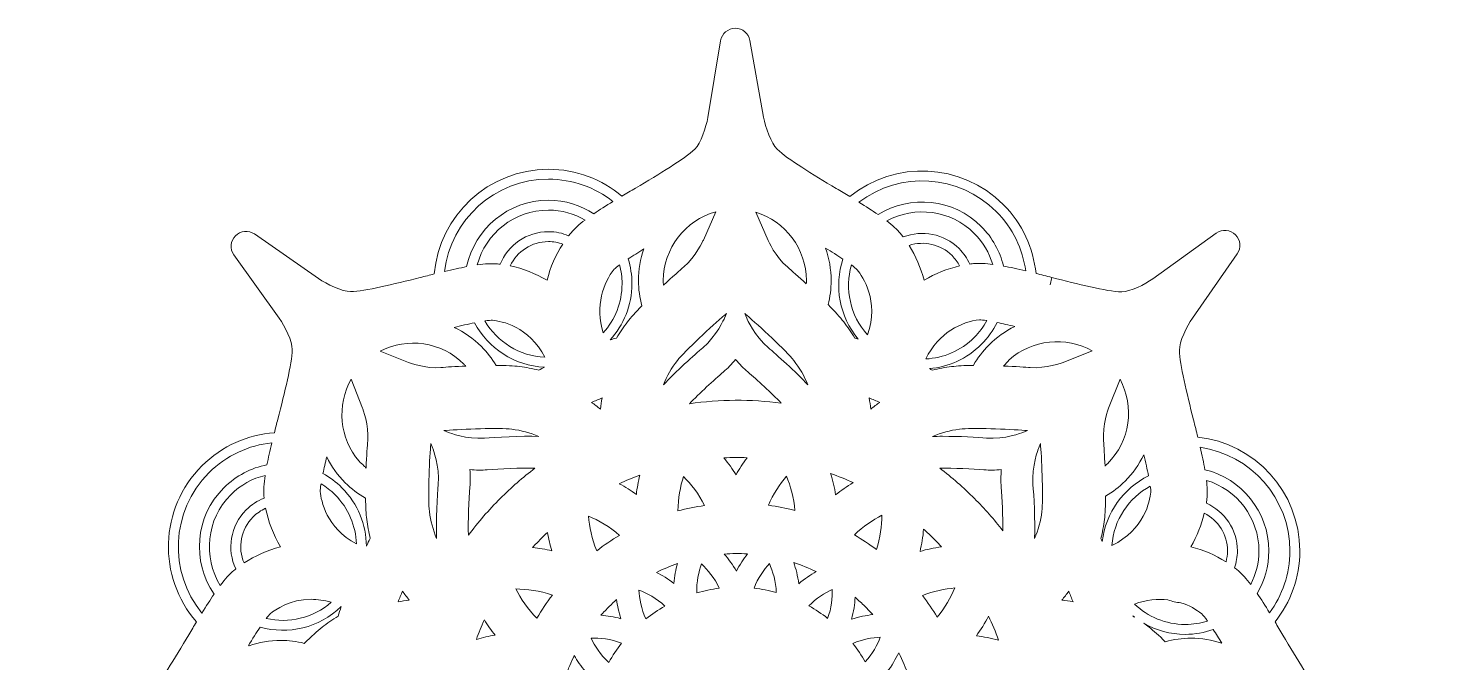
# Model space of a CAD drawing. Header units: millimetres. Extents: x -417 to 661, y -646 to -7.
# Drawn here: x -381.1 to -81, y -460.3 to -325.6 of the extents above; entities that cross this region are included whole.
import ezdxf

# ---------------------------------------------------------------- set-up
doc = ezdxf.new("R2010")
doc.units = ezdxf.units.MM
doc.header["$MEASUREMENT"] = 0
doc.layers.add('Layer 6', color=7, linetype='Continuous')

msp = doc.modelspace()

# ---------------------------------------------------------------- linework, layer by layer
at = {"layer": 'Layer 6', "lineweight": 0}
for points, knots in [([(-83.63, -472.52), (-83.63, -472.52), (-99.93, -469.81), (-99.93, -469.81), (-101.92, -469.47), (-105.43, -468.29), (-106.61, -467.05), (-108.77, -464.76), (-111.87, -459.52), (-114.88, -454.44), (-115.46, -453.47), (-116.01, -452.53), (-116.56, -451.62), (-113.27, -447.48), (-111.3, -442.25), (-111.3, -436.56), (-111.3, -424.05), (-120.79, -413.73), (-132.95, -412.4), (-133.24, -411.23), (-133.54, -410.01), (-133.86, -408.73), (-135.29, -403.03), (-136.77, -397.12), (-136.85, -393.97), (-136.89, -392.2), (-135.27, -388.86), (-134.08, -387.14), (-134.08, -387.14), (-124.59, -373.5), (-124.59, -373.5), (-123.71, -372.24), (-123.87, -370.54), (-124.97, -369.46), (-126.06, -368.38), (-127.76, -368.24), (-129.02, -369.14), (-129.02, -369.14), (-142.5, -378.82), (-142.5, -378.82), (-144.11, -379.96), (-147.36, -381.59), (-149.09, -381.59), (-149.11, -381.59), (-149.13, -381.59), (-149.15, -381.59), (-152.35, -381.48), (-158.49, -379.92), (-163.91, -378.53), (-163.91, -378.53), (-164.3, -380.06), (-164.3, -380.06), (-164.3, -380.06), (-163.94, -378.52), (-163.94, -378.52), (-165.1, -378.23), (-166.21, -377.94), (-167.28, -377.68), (-167.84, -372.33), (-170.16, -367.13), (-174.25, -363.04), (-183.13, -354.15), (-197.24, -353.6), (-206.78, -361.37), (-207.71, -360.8), (-208.67, -360.23), (-209.67, -359.62), (-214.71, -356.6), (-219.92, -353.48), (-222.2, -351.31), (-223.49, -350.08), (-224.7, -346.58), (-225.08, -344.52), (-225.08, -344.52), (-227.99, -328.23), (-227.99, -328.23), (-228.26, -326.73), (-229.57, -325.64), (-231.12, -325.64), (-232.65, -325.65), (-233.95, -326.75), (-234.2, -328.27), (-234.2, -328.27), (-236.91, -344.58), (-236.91, -344.58), (-237.25, -346.57), (-238.43, -350.09), (-239.67, -351.26), (-241.96, -353.43), (-247.2, -356.53), (-252.26, -359.54), (-253.26, -360.13), (-254.22, -360.69), (-255.14, -361.25), (-259.37, -357.7), (-264.81, -355.56), (-270.75, -355.56), (-283.45, -355.56), (-293.9, -365.35), (-294.96, -377.78), (-295.93, -378.02), (-296.93, -378.27), (-297.96, -378.53), (-303.67, -379.96), (-309.57, -381.44), (-312.71, -381.52), (-314.51, -381.54), (-317.83, -379.93), (-319.54, -378.75), (-319.54, -378.75), (-333.12, -369.3), (-333.12, -369.3), (-334.39, -368.42), (-336.09, -368.57), (-337.17, -369.67), (-338.25, -370.76), (-338.38, -372.46), (-337.49, -373.72), (-337.49, -373.72), (-327.87, -387.17), (-327.87, -387.17), (-326.71, -388.81), (-325.05, -392.13), (-325.1, -393.84), (-325.19, -396.99), (-326.7, -402.88), (-328.16, -408.59), (-328.41, -409.58), (-328.66, -410.54), (-328.89, -411.47), (-334.5, -411.89), (-339.99, -414.23), (-344.27, -418.5), (-353.34, -427.58), (-353.72, -442.1), (-345.42, -451.64), (-345.95, -452.51), (-346.49, -453.42), (-347.05, -454.36), (-350.08, -459.41), (-353.2, -464.62), (-355.37, -466.9), (-356.6, -468.19), (-360.1, -469.4), (-362.15, -469.78), (-362.15, -469.78), (-378.51, -472.71), (-378.51, -472.71), (-380.02, -472.98), (-381.11, -474.3), (-381.1, -475.83), (-381.09, -477.37), (-379.98, -478.67), (-378.46, -478.92), (-378.46, -478.92), (-362.08, -481.62), (-362.08, -481.62), (-360.11, -481.95), (-356.6, -483.12), (-355.42, -484.38), (-353.26, -486.67), (-350.15, -491.91), (-347.14, -496.98), (-346.7, -497.73), (-346.27, -498.45), (-345.85, -499.16), (-349.52, -503.42), (-351.75, -508.95), (-351.75, -515), (-351.75, -527.87), (-341.69, -538.43), (-329.02, -539.25), (-328.75, -540.36), (-328.46, -541.5), (-328.16, -542.69), (-326.73, -548.4), (-325.26, -554.3), (-325.18, -557.45), (-325.14, -559.23), (-326.76, -562.57), (-327.94, -564.28), (-327.94, -564.28), (-337.43, -577.92), (-337.43, -577.92), (-338.31, -579.19), (-338.16, -580.89), (-337.06, -581.97), (-335.96, -583.05), (-334.26, -583.18), (-333.01, -582.28), (-333.01, -582.28), (-319.52, -572.6), (-319.52, -572.6), (-317.65, -571.27), (-314.61, -569.84), (-312.95, -569.84), (-312.95, -569.84), (-312.86, -569.84), (-312.86, -569.84), (-309.69, -569.94), (-303.54, -571.51), (-298.1, -572.9), (-297.32, -573.1), (-296.56, -573.29), (-295.81, -573.48), (-295.33, -578.97), (-292.99, -584.33), (-288.8, -588.52), (-279.75, -597.57), (-265.3, -597.97), (-255.76, -589.75), (-254.68, -590.41), (-253.54, -591.09), (-252.36, -591.79), (-247.32, -594.82), (-242.1, -597.95), (-239.82, -600.12), (-238.53, -601.35), (-237.32, -604.85), (-236.95, -606.9), (-236.95, -606.9), (-234.03, -623.19), (-234.03, -623.19), (-233.76, -624.7), (-232.46, -625.79), (-230.91, -625.79), (-229.37, -625.78), (-228.07, -624.67), (-227.82, -623.15), (-227.82, -623.15), (-225.11, -606.84), (-225.11, -606.84), (-224.78, -604.86), (-223.6, -601.33), (-222.35, -600.16), (-220.06, -598), (-214.83, -594.89), (-209.76, -591.89), (-209.01, -591.44), (-208.28, -591.01), (-207.57, -590.59), (-203.39, -593.97), (-198.08, -596), (-192.3, -596), (-179.64, -596), (-169.22, -586.27), (-168.1, -573.9), (-166.82, -573.58), (-165.47, -573.25), (-164.07, -572.9), (-158.36, -571.47), (-152.46, -569.99), (-149.31, -569.91), (-149.29, -569.91), (-149.27, -569.91), (-149.24, -569.91), (-147.45, -569.91), (-144.18, -571.5), (-142.48, -572.67), (-142.48, -572.67), (-128.9, -582.13), (-128.9, -582.13), (-127.64, -583.01), (-125.94, -582.85), (-124.86, -581.76), (-123.78, -580.66), (-123.64, -578.96), (-124.54, -577.71), (-124.54, -577.71), (-134.16, -564.26), (-134.16, -564.26), (-135.32, -562.62), (-136.97, -559.3), (-136.92, -557.59), (-136.83, -554.44), (-135.32, -548.53), (-133.86, -542.83), (-133.62, -541.85), (-133.38, -540.91), (-133.14, -539.99), (-127.89, -539.38), (-122.8, -537.08), (-118.78, -533.05), (-109.91, -524.18), (-109.34, -510.1), (-117.08, -500.57), (-116.41, -499.46), (-115.71, -498.29), (-114.98, -497.07), (-111.95, -492.02), (-108.82, -486.8), (-106.65, -484.52), (-105.42, -483.23), (-101.92, -482.02), (-99.87, -481.64), (-99.87, -481.64), (-83.59, -478.73), (-83.59, -478.73), (-82.07, -478.46), (-80.98, -477.14), (-80.99, -475.6), (-81, -474.07), (-82.11, -472.77), (-83.63, -472.52)], [0, 0, 0, 0, 1, 1, 1, 2, 2, 2, 3, 3, 3, 4, 4, 4, 5, 5, 5, 6, 6, 6, 7, 7, 7, 8, 8, 8, 9, 9, 9, 10, 10, 10, 11, 11, 11, 12, 12, 12, 13, 13, 13, 14, 14, 14, 15, 15, 15, 16, 16, 16, 17, 17, 17, 18, 18, 18, 19, 19, 19, 20, 20, 20, 21, 21, 21, 22, 22, 22, 23, 23, 23, 24, 24, 24, 25, 25, 25, 26, 26, 26, 27, 27, 27, 28, 28, 28, 29, 29, 29, 30, 30, 30, 31, 31, 31, 32, 32, 32, 33, 33, 33, 34, 34, 34, 35, 35, 35, 36, 36, 36, 37, 37, 37, 38, 38, 38, 39, 39, 39, 40, 40, 40, 41, 41, 41, 42, 42, 42, 43, 43, 43, 44, 44, 44, 45, 45, 45, 46, 46, 46, 47, 47, 47, 48, 48, 48, 49, 49, 49, 50, 50, 50, 51, 51, 51, 52, 52, 52, 53, 53, 53, 54, 54, 54, 55, 55, 55, 56, 56, 56, 57, 57, 57, 58, 58, 58, 59, 59, 59, 60, 60, 60, 61, 61, 61, 62, 62, 62, 63, 63, 63, 64, 64, 64, 65, 65, 65, 66, 66, 66, 67, 67, 67, 68, 68, 68, 69, 69, 69, 70, 70, 70, 71, 71, 71, 72, 72, 72, 73, 73, 73, 74, 74, 74, 75, 75, 75, 76, 76, 76, 77, 77, 77, 78, 78, 78, 79, 79, 79, 80, 80, 80, 81, 81, 81, 82, 82, 82, 83, 83, 83, 84, 84, 84, 85, 85, 85, 86, 86, 86, 87, 87, 87, 88, 88, 88, 89, 89, 89, 90, 90, 90, 91, 91, 91, 92, 92, 92, 93, 93, 93, 94, 94, 94, 95, 95, 95, 96, 96, 96, 97, 97, 97, 98, 98, 98, 99, 99, 99, 100, 100, 100, 101, 101, 101, 101]), ([(-175.73, -364.52), (-172.19, -368.07), (-170.1, -372.52), (-169.46, -377.14), (-171.16, -376.73), (-172.75, -376.37), (-174.2, -376.1), (-174.93, -373.02), (-176.5, -370.09), (-178.9, -367.69), (-184.83, -361.76), (-193.96, -360.92), (-200.79, -365.17), (-202.01, -364.33), (-203.37, -363.46), (-204.86, -362.54), (-196.16, -355.93), (-183.67, -356.59), (-175.73, -364.52)], [0, 0, 0, 0, 1, 1, 1, 2, 2, 2, 3, 3, 3, 4, 4, 4, 5, 5, 5, 6, 6, 6, 6]), ([(-270.75, -357.66), (-265.58, -357.66), (-260.83, -359.44), (-257.05, -362.4), (-258.53, -363.31), (-259.89, -364.17), (-261.11, -365), (-263.88, -363.19), (-267.19, -362.14), (-270.75, -362.14), (-279.28, -362.14), (-286.42, -368.19), (-288.1, -376.23), (-289.54, -376.51), (-291.11, -376.85), (-292.79, -377.25), (-291.5, -366.24), (-282.11, -357.66), (-270.75, -357.66)], [0, 0, 0, 0, 1, 1, 1, 2, 2, 2, 3, 3, 3, 4, 4, 4, 5, 5, 5, 6, 6, 6, 6]), ([(-265.95, -369.05), (-266.12, -369.25), (-266.28, -369.47), (-266.45, -369.68), (-267.77, -369.12), (-269.22, -368.81), (-270.75, -368.81), (-275.38, -368.81), (-279.35, -371.67), (-280.99, -375.72), (-281.18, -375.7), (-281.36, -375.67), (-281.54, -375.65), (-282.75, -375.54), (-284.2, -375.63), (-285.85, -375.86), (-284.08, -369.18), (-277.98, -364.24), (-270.75, -364.24), (-267.91, -364.24), (-265.25, -365), (-262.96, -366.33), (-264.2, -367.26), (-265.21, -368.17), (-265.95, -369.05)], [0, 0, 0, 0, 1, 1, 1, 2, 2, 2, 3, 3, 3, 4, 4, 4, 5, 5, 5, 6, 6, 6, 7, 7, 7, 8, 8, 8, 8]), ([(-235.25, -364.57), (-235.25, -364.57), (-237.87, -370.61), (-237.87, -370.61), (-237.89, -370.65), (-239.52, -374.2), (-242.01, -376.3), (-242.76, -376.93), (-244.4, -378.37), (-246.34, -380.16), (-246.36, -379.84), (-246.37, -379.52), (-246.37, -379.19), (-246.37, -372.33), (-241.67, -366.37), (-235.25, -364.57)], [0, 0, 0, 0, 1, 1, 1, 2, 2, 2, 3, 3, 3, 4, 4, 4, 5, 5, 5, 5]), ([(-216.01, -379.19), (-216.01, -379.42), (-216.02, -379.64), (-216.03, -379.86), (-217.64, -378.38), (-219.12, -377.08), (-220.04, -376.3), (-222.52, -374.21), (-224.15, -370.68), (-224.15, -370.67), (-224.15, -370.67), (-226.75, -364.67), (-226.75, -364.67), (-220.47, -366.58), (-216.01, -372.4), (-216.01, -379.19)], [0, 0, 0, 0, 1, 1, 1, 2, 2, 2, 3, 3, 3, 4, 4, 4, 5, 5, 5, 5]), ([(-180.32, -375.57), (-180.66, -375.6), (-181.01, -375.64), (-181.35, -375.69), (-181.89, -374.5), (-182.64, -373.38), (-183.62, -372.4), (-186.81, -369.21), (-191.49, -368.39), (-195.45, -369.93), (-195.64, -369.69), (-195.82, -369.45), (-196.01, -369.22), (-196.74, -368.34), (-197.73, -367.45), (-198.94, -366.52), (-193, -363.28), (-185.4, -364.16), (-180.39, -369.17), (-178.49, -371.07), (-177.19, -373.33), (-176.47, -375.74), (-177.93, -375.55), (-179.22, -375.48), (-180.32, -375.57)], [0, 0, 0, 0, 1, 1, 1, 2, 2, 2, 3, 3, 3, 4, 4, 4, 5, 5, 5, 6, 6, 6, 7, 7, 7, 8, 8, 8, 8]), ([(-278.85, -376.06), (-277.42, -373.02), (-274.33, -370.91), (-270.75, -370.91), (-269.68, -370.91), (-268.65, -371.1), (-267.7, -371.44), (-269.18, -373.74), (-270.32, -376.35), (-271.04, -379.11), (-273.5, -377.67), (-276.17, -376.63), (-278.85, -376.06)], [0, 0, 0, 0, 1, 1, 1, 2, 2, 2, 3, 3, 3, 4, 4, 4, 4]), ([(-191.03, -379.09), (-191.72, -376.45), (-192.81, -373.94), (-194.21, -371.72), (-191.11, -370.71), (-187.56, -371.43), (-185.1, -373.89), (-184.44, -374.55), (-183.91, -375.29), (-183.5, -376.08), (-186.09, -376.67), (-188.65, -377.69), (-191.03, -379.09)], [0, 0, 0, 0, 1, 1, 1, 2, 2, 2, 3, 3, 3, 4, 4, 4, 4]), ([(-250.49, -372.48), (-251.24, -374.62), (-251.63, -376.88), (-251.63, -379.19), (-251.63, -381.01), (-251.38, -382.81), (-250.91, -384.56), (-252.23, -385.91), (-253.26, -387.05), (-253.96, -387.95), (-254.8, -389.03), (-255.59, -390.18), (-256.31, -391.38), (-256.76, -391.51), (-257.21, -391.66), (-257.66, -391.8), (-254.78, -388.65), (-253.02, -384.46), (-253.02, -379.86), (-253.02, -378.02), (-253.3, -376.25), (-253.83, -374.58), (-252.82, -373.92), (-251.67, -373.19), (-250.49, -372.48)], [0, 0, 0, 0, 1, 1, 1, 2, 2, 2, 3, 3, 3, 4, 4, 4, 5, 5, 5, 6, 6, 6, 7, 7, 7, 8, 8, 8, 8]), ([(-208.25, -374.63), (-210.13, -380.33), (-209.05, -386.8), (-205.01, -391.61), (-205.25, -391.54), (-205.49, -391.46), (-205.74, -391.39), (-206.46, -390.19), (-207.25, -389.04), (-208.09, -387.95), (-208.84, -386.99), (-209.96, -385.76), (-211.41, -384.29), (-210.98, -382.63), (-210.76, -380.92), (-210.76, -379.19), (-210.76, -376.8), (-211.17, -374.47), (-211.96, -372.28), (-210.67, -373.07), (-209.37, -373.89), (-208.25, -374.63)], [0, 0, 0, 0, 1, 1, 1, 2, 2, 2, 3, 3, 3, 4, 4, 4, 5, 5, 5, 6, 6, 6, 7, 7, 7, 7]), ([(-255.65, -375.83), (-255.31, -377.12), (-255.12, -378.47), (-255.12, -379.86), (-255.12, -383.86), (-256.63, -387.51), (-259.11, -390.27), (-260.87, -384.57), (-259.11, -379.58), (-256.76, -376.78), (-256.56, -376.55), (-256.17, -376.22), (-255.65, -375.83)], [0, 0, 0, 0, 1, 1, 1, 2, 2, 2, 3, 3, 3, 4, 4, 4, 4]), ([(-206.44, -375.88), (-205.87, -376.3), (-205.45, -376.65), (-205.24, -376.91), (-204, -378.39), (-200.53, -383.43), (-203.04, -390.69), (-206.76, -386.57), (-207.89, -380.93), (-206.44, -375.88)], [0, 0, 0, 0, 1, 1, 1, 2, 2, 2, 3, 3, 3, 3]), ([(-233.38, -386.54), (-233.24, -386.42), (-233.1, -386.31), (-232.96, -386.19), (-232.96, -386.19), (-233.4, -387.18), (-233.4, -387.18), (-233.41, -387.22), (-235.11, -391.02), (-237.97, -393.43), (-239.65, -394.84), (-243.83, -398.61), (-246.35, -401.33), (-245.6, -399.47), (-244.61, -397.75), (-243.39, -396.17), (-241.8, -394.13), (-235.94, -388.7), (-233.38, -386.54)], [0, 0, 0, 0, 1, 1, 1, 2, 2, 2, 3, 3, 3, 4, 4, 4, 5, 5, 5, 6, 6, 6, 6]), ([(-228.67, -386.54), (-226.11, -388.7), (-220.25, -394.13), (-218.66, -396.17), (-217.44, -397.75), (-216.45, -399.47), (-215.7, -401.33), (-218.22, -398.62), (-222.4, -394.84), (-224.08, -393.43), (-226.95, -391.01), (-228.64, -387.23), (-228.65, -387.2), (-228.65, -387.2), (-229.09, -386.18), (-229.09, -386.18), (-228.95, -386.31), (-228.81, -386.42), (-228.67, -386.54)], [0, 0, 0, 0, 1, 1, 1, 2, 2, 2, 3, 3, 3, 4, 4, 4, 5, 5, 5, 6, 6, 6, 6]), ([(-271.56, -397.57), (-271.97, -397.78), (-272.38, -397.99), (-272.78, -398.2), (-274.13, -397.87), (-275.5, -397.61), (-276.86, -397.44), (-278.09, -397.29), (-279.76, -397.2), (-281.86, -397.19), (-282.72, -395.74), (-283.76, -394.39), (-284.97, -393.19), (-286.67, -391.49), (-288.62, -390.12), (-290.76, -389.13), (-289.29, -388.78), (-287.76, -388.43), (-286.41, -388.15), (-283.55, -393.53), (-278, -397.27), (-271.56, -397.57)], [0, 0, 0, 0, 1, 1, 1, 2, 2, 2, 3, 3, 3, 4, 4, 4, 5, 5, 5, 6, 6, 6, 7, 7, 7, 7]), ([(-271.5, -395.47), (-276.92, -395.21), (-281.63, -392.17), (-284.23, -387.75), (-283.51, -387.64), (-282.95, -387.59), (-282.62, -387.62), (-280.73, -387.79), (-274.89, -388.87), (-271.5, -395.47)], [0, 0, 0, 0, 1, 1, 1, 2, 2, 2, 3, 3, 3, 3]), ([(-179.29, -387.54), (-178.96, -387.51), (-178.41, -387.57), (-177.71, -387.67), (-178.41, -388.97), (-179.3, -390.18), (-180.39, -391.27), (-183.24, -394.13), (-186.94, -395.64), (-190.69, -395.82), (-187.94, -390.25), (-183.02, -387.86), (-179.29, -387.54)], [0, 0, 0, 0, 1, 1, 1, 2, 2, 2, 3, 3, 3, 4, 4, 4, 4]), ([(-189.91, -397.87), (-185.89, -397.53), (-181.97, -395.82), (-178.9, -392.76), (-177.5, -391.35), (-176.38, -389.77), (-175.55, -388.08), (-174.39, -388.32), (-173.09, -388.62), (-171.78, -388.94), (-173.8, -389.92), (-175.66, -391.24), (-177.29, -392.87), (-178.57, -394.16), (-179.68, -395.61), (-180.58, -397.2), (-182.49, -397.22), (-184.04, -397.3), (-185.19, -397.44), (-186.55, -397.61), (-187.92, -397.87), (-189.28, -398.2), (-189.49, -398.09), (-189.7, -397.98), (-189.91, -397.87)], [0, 0, 0, 0, 1, 1, 1, 2, 2, 2, 3, 3, 3, 4, 4, 4, 5, 5, 5, 6, 6, 6, 7, 7, 7, 8, 8, 8, 8]), ([(-288.68, -396.91), (-288.54, -397.05), (-288.4, -397.19), (-288.27, -397.33), (-290.43, -397.43), (-292.37, -397.55), (-293.56, -397.65), (-296.8, -397.93), (-300.32, -396.63), (-300.44, -396.58), (-300.44, -396.58), (-306.46, -394.19), (-306.46, -394.19), (-300.68, -391.15), (-293.46, -392.13), (-288.68, -396.91)], [0, 0, 0, 0, 1, 1, 1, 2, 2, 2, 3, 3, 3, 4, 4, 4, 5, 5, 5, 5]), ([(-155.36, -394.11), (-155.36, -394.11), (-161.54, -396.55), (-161.54, -396.55), (-161.58, -396.57), (-165.27, -397.93), (-168.5, -397.65), (-169.45, -397.57), (-171.58, -397.42), (-174.16, -397.32), (-173.75, -396.9), (-173.35, -396.46), (-172.97, -396.02), (-168.11, -391.66), (-160.94, -390.97), (-155.36, -394.11)], [0, 0, 0, 0, 1, 1, 1, 2, 2, 2, 3, 3, 3, 4, 4, 4, 5, 5, 5, 5]), ([(-231.03, -395.96), (-230.2, -396.95), (-229.33, -397.83), (-228.43, -398.59), (-226.57, -400.16), (-223.39, -403.09), (-221.34, -405.2), (-227.78, -404.36), (-234.4, -404.4), (-240.83, -405.32), (-238.78, -403.2), (-235.52, -400.19), (-233.62, -398.59), (-232.72, -397.83), (-231.85, -396.95), (-231.03, -395.96)], [0, 0, 0, 0, 1, 1, 1, 2, 2, 2, 3, 3, 3, 4, 4, 4, 5, 5, 5, 5]), ([(-312.6, -400.13), (-312.6, -400.13), (-310.18, -406.25), (-310.18, -406.25), (-310.16, -406.29), (-308.81, -409.92), (-309.09, -413.19), (-309.17, -414.17), (-309.32, -416.36), (-309.43, -419), (-309.58, -418.83), (-309.73, -418.67), (-309.9, -418.5), (-310.23, -418.17), (-310.57, -417.86), (-310.91, -417.55), (-315.1, -412.68), (-315.72, -405.63), (-312.6, -400.13)], [0, 0, 0, 0, 1, 1, 1, 2, 2, 2, 3, 3, 3, 4, 4, 4, 5, 5, 5, 6, 6, 6, 6]), ([(-151.89, -406.29), (-151.89, -406.29), (-149.45, -400.14), (-149.45, -400.14), (-146.33, -405.94), (-147.28, -413.23), (-152.1, -418.05), (-152.28, -418.23), (-152.46, -418.4), (-152.64, -418.56), (-152.74, -416.37), (-152.86, -414.39), (-152.96, -413.19), (-153.24, -409.97), (-151.89, -406.3), (-151.89, -406.29)], [0, 0, 0, 0, 1, 1, 1, 2, 2, 2, 3, 3, 3, 4, 4, 4, 5, 5, 5, 5]), ([(-261.62, -405.04), (-260.87, -404.72), (-260.12, -404.41), (-259.37, -404.11), (-259.5, -404.88), (-259.62, -405.67), (-259.71, -406.47), (-260.33, -405.97), (-260.97, -405.49), (-261.62, -405.04)], [0, 0, 0, 0, 1, 1, 1, 2, 2, 2, 3, 3, 3, 3]), ([(-202.68, -404.1), (-201.93, -404.4), (-201.18, -404.72), (-200.43, -405.04), (-201.08, -405.49), (-201.72, -405.97), (-202.35, -406.47), (-202.43, -405.68), (-202.55, -404.88), (-202.68, -404.1)], [0, 0, 0, 0, 1, 1, 1, 2, 2, 2, 3, 3, 3, 3]), ([(-278.52, -410.73), (-276.55, -410.98), (-274.63, -411.49), (-272.78, -412.28), (-276.48, -412.14), (-282.11, -412.43), (-284.3, -412.62), (-288.04, -412.94), (-291.91, -411.45), (-291.94, -411.44), (-291.94, -411.44), (-292.96, -411.04), (-292.96, -411.04), (-292.78, -411.02), (-292.6, -411.01), (-292.41, -411), (-289.07, -410.71), (-281.09, -410.41), (-278.52, -410.73)], [0, 0, 0, 0, 1, 1, 1, 2, 2, 2, 3, 3, 3, 4, 4, 4, 5, 5, 5, 6, 6, 6, 6]), ([(-170.11, -411.44), (-170.15, -411.45), (-174.01, -412.94), (-177.76, -412.62), (-179.55, -412.46), (-183.65, -412.24), (-187.11, -412.24), (-187.87, -412.24), (-188.6, -412.25), (-189.26, -412.28), (-187.42, -411.49), (-185.5, -410.98), (-183.52, -410.73), (-180.96, -410.41), (-172.98, -410.71), (-169.63, -411), (-169.45, -411.01), (-169.27, -411.02), (-169.09, -411.04), (-169.09, -411.04), (-170.11, -411.44), (-170.11, -411.44)], [0, 0, 0, 0, 1, 1, 1, 2, 2, 2, 3, 3, 3, 4, 4, 4, 5, 5, 5, 6, 6, 6, 7, 7, 7, 7]), ([(-342.78, -419.99), (-339.05, -416.26), (-334.31, -414.14), (-329.43, -413.62), (-329.83, -415.3), (-330.19, -416.86), (-330.47, -418.3), (-333.82, -418.95), (-337.02, -420.57), (-339.62, -423.16), (-345.75, -429.29), (-346.43, -438.83), (-341.68, -445.73), (-342.51, -446.94), (-343.36, -448.29), (-344.27, -449.75), (-351.41, -441.04), (-350.91, -428.12), (-342.78, -419.99)], [0, 0, 0, 0, 1, 1, 1, 2, 2, 2, 3, 3, 3, 4, 4, 4, 5, 5, 5, 6, 6, 6, 6]), ([(-294.12, -422.44), (-294.31, -424.63), (-294.6, -430.25), (-294.46, -433.95), (-295.25, -432.1), (-295.76, -430.19), (-296.01, -428.21), (-296.33, -425.65), (-296.03, -417.67), (-295.74, -414.32), (-295.73, -414.15), (-295.71, -413.97), (-295.7, -413.79), (-295.7, -413.79), (-295.3, -414.8), (-295.3, -414.8), (-295.28, -414.84), (-293.8, -418.68), (-294.12, -422.44)], [0, 0, 0, 0, 1, 1, 1, 2, 2, 2, 3, 3, 3, 4, 4, 4, 5, 5, 5, 6, 6, 6, 6]), ([(-166.04, -428.21), (-166.29, -430.19), (-166.81, -432.11), (-167.59, -433.95), (-167.45, -430.25), (-167.74, -424.63), (-167.93, -422.44), (-168.25, -418.69), (-166.77, -414.83), (-166.75, -414.8), (-166.75, -414.8), (-166.35, -413.78), (-166.35, -413.78), (-166.34, -413.96), (-166.32, -414.14), (-166.31, -414.32), (-166.02, -417.67), (-165.72, -425.65), (-166.04, -428.21)], [0, 0, 0, 0, 1, 1, 1, 2, 2, 2, 3, 3, 3, 4, 4, 4, 5, 5, 5, 6, 6, 6, 6]), ([(-317.78, -416.6), (-316.8, -418.62), (-315.48, -420.47), (-313.86, -422.09), (-312.57, -423.38), (-311.12, -424.48), (-309.54, -425.39), (-309.52, -427.24), (-309.44, -428.75), (-309.3, -429.87), (-309.13, -431.23), (-308.87, -432.6), (-308.54, -433.95), (-308.82, -434.48), (-309.1, -435.01), (-309.37, -435.54), (-309.41, -431.05), (-311.13, -426.58), (-314.55, -423.16), (-315.77, -421.93), (-317.14, -420.93), (-318.59, -420.14), (-318.36, -419.04), (-318.08, -417.82), (-317.78, -416.6)], [0, 0, 0, 0, 1, 1, 1, 2, 2, 2, 3, 3, 3, 4, 4, 4, 5, 5, 5, 6, 6, 6, 7, 7, 7, 8, 8, 8, 8]), ([(-230.93, -420.42), (-231.68, -419.19), (-232.54, -417.99), (-233.5, -416.82), (-231.87, -416.74), (-230.23, -416.73), (-228.6, -416.78), (-229.47, -417.97), (-230.25, -419.19), (-230.93, -420.42)], [0, 0, 0, 0, 1, 1, 1, 2, 2, 2, 3, 3, 3, 3]), ([(-152.75, -429.87), (-152.6, -428.66), (-152.52, -427), (-152.51, -424.94), (-151.01, -424.07), (-149.62, -423), (-148.39, -421.77), (-146.75, -420.12), (-145.41, -418.24), (-144.43, -416.19), (-144.42, -416.18), (-144.41, -416.18), (-144.4, -416.17), (-144.03, -417.73), (-143.67, -419.3), (-143.4, -420.64), (-148.7, -423.25), (-152.52, -428.43), (-153.21, -434.54), (-153.31, -434.35), (-153.41, -434.15), (-153.51, -433.96), (-153.18, -432.61), (-152.92, -431.24), (-152.75, -429.87)], [0, 0, 0, 0, 1, 1, 1, 2, 2, 2, 3, 3, 3, 4, 4, 4, 5, 5, 5, 6, 6, 6, 7, 7, 7, 8, 8, 8, 8]), ([(-117.72, -449.7), (-118.64, -448.19), (-119.52, -446.81), (-120.36, -445.58), (-118.79, -442.93), (-117.88, -439.85), (-117.88, -436.56), (-117.88, -428.22), (-123.67, -421.21), (-131.43, -419.33), (-131.69, -417.88), (-132.03, -416.29), (-132.43, -414.58), (-121.69, -416.13), (-113.4, -425.39), (-113.4, -436.56), (-113.4, -441.47), (-115.01, -446.01), (-117.72, -449.7)], [0, 0, 0, 0, 1, 1, 1, 2, 2, 2, 3, 3, 3, 4, 4, 4, 5, 5, 5, 6, 6, 6, 6]), ([(-287.42, -419.32), (-286.14, -419.44), (-284.9, -419.45), (-283.72, -419.35), (-281.18, -419.13), (-276.54, -418.95), (-273.6, -419.01), (-276.19, -420.98), (-278.66, -423.13), (-280.96, -425.43), (-283.4, -427.87), (-285.67, -430.49), (-287.73, -433.25), (-287.8, -430.32), (-287.62, -425.59), (-287.4, -423.02), (-287.29, -421.84), (-287.3, -420.6), (-287.42, -419.32)], [0, 0, 0, 0, 1, 1, 1, 2, 2, 2, 3, 3, 3, 4, 4, 4, 5, 5, 5, 6, 6, 6, 6]), ([(-209.8, -424.67), (-210.04, -423.17), (-210.4, -421.66), (-210.87, -420.13), (-209.24, -420.71), (-207.64, -421.36), (-206.07, -422.08), (-207.4, -422.88), (-208.65, -423.75), (-209.8, -424.67)], [0, 0, 0, 0, 1, 1, 1, 2, 2, 2, 3, 3, 3, 3]), ([(-174.66, -423.02), (-174.46, -425.33), (-174.29, -429.36), (-174.31, -432.29), (-176.17, -429.88), (-178.19, -427.58), (-180.35, -425.43), (-182.66, -423.12), (-185.13, -420.97), (-187.72, -419), (-184.78, -418.98), (-180.67, -419.15), (-178.33, -419.35), (-177.15, -419.44), (-175.92, -419.44), (-174.64, -419.32), (-174.75, -420.6), (-174.76, -421.84), (-174.66, -423.02)], [0, 0, 0, 0, 1, 1, 1, 2, 2, 2, 3, 3, 3, 4, 4, 4, 5, 5, 5, 6, 6, 6, 6]), ([(-331.11, -425), (-331.1, -425.13), (-331.09, -425.26), (-331.08, -425.38), (-332.47, -425.92), (-333.78, -426.75), (-334.9, -427.87), (-338.28, -431.26), (-339.01, -436.3), (-337.08, -440.4), (-337.21, -440.5), (-337.34, -440.6), (-337.47, -440.7), (-338.41, -441.48), (-339.37, -442.57), (-340.37, -443.9), (-344.09, -437.88), (-343.35, -429.86), (-338.13, -424.64), (-336.05, -422.56), (-333.53, -421.19), (-330.86, -420.53), (-331.12, -422.25), (-331.22, -423.75), (-331.11, -425)], [0, 0, 0, 0, 1, 1, 1, 2, 2, 2, 3, 3, 3, 4, 4, 4, 5, 5, 5, 6, 6, 6, 7, 7, 7, 8, 8, 8, 8]), ([(-319, -422.32), (-317.94, -422.96), (-316.95, -423.73), (-316.03, -424.64), (-313.14, -427.54), (-311.63, -431.29), (-311.48, -435.09), (-317.94, -431.67), (-318.98, -425.87), (-319.15, -423.98), (-319.18, -423.64), (-319.12, -423.05), (-319, -422.32)], [0, 0, 0, 0, 1, 1, 1, 2, 2, 2, 3, 3, 3, 4, 4, 4, 4]), ([(-255.72, -422.31), (-254.29, -421.64), (-252.83, -421.02), (-251.35, -420.47), (-251.69, -421.86), (-251.93, -423.23), (-252.08, -424.59), (-253.21, -423.77), (-254.43, -423), (-255.72, -422.31)], [0, 0, 0, 0, 1, 1, 1, 2, 2, 2, 3, 3, 3, 3]), ([(-243.26, -428.08), (-243.28, -425.43), (-242.74, -422.87), (-242.08, -420.75), (-240.49, -422.39), (-238.81, -424.49), (-237.62, -426.94), (-239.52, -427.21), (-241.41, -427.59), (-243.26, -428.08)], [0, 0, 0, 0, 1, 1, 1, 2, 2, 2, 3, 3, 3, 3]), ([(-224.06, -426.89), (-223.06, -424.48), (-221.61, -422.37), (-220.22, -420.69), (-219.39, -422.78), (-218.65, -425.3), (-218.47, -427.97), (-220.31, -427.5), (-222.18, -427.14), (-224.06, -426.89)], [0, 0, 0, 0, 1, 1, 1, 2, 2, 2, 3, 3, 3, 3]), ([(-142.95, -424.08), (-143.12, -426.01), (-144.24, -432.05), (-151.18, -435.41), (-150.78, -429.96), (-147.59, -425.28), (-143.03, -422.81), (-142.95, -423.36), (-142.92, -423.8), (-142.95, -424.08)], [0, 0, 0, 0, 1, 1, 1, 2, 2, 2, 3, 3, 3, 3]), ([(-131.1, -421.6), (-124.68, -423.54), (-119.98, -429.51), (-119.98, -436.56), (-119.98, -439.12), (-120.61, -441.55), (-121.71, -443.69), (-122.63, -442.48), (-123.52, -441.49), (-124.38, -440.76), (-124.63, -440.55), (-124.89, -440.35), (-125.15, -440.15), (-124.77, -439.02), (-124.55, -437.82), (-124.55, -436.56), (-124.55, -432.05), (-127.26, -428.17), (-131.14, -426.45), (-131.08, -426.02), (-131.03, -425.59), (-130.99, -425.17), (-130.89, -424.14), (-130.94, -422.94), (-131.1, -421.6)], [0, 0, 0, 0, 1, 1, 1, 2, 2, 2, 3, 3, 3, 4, 4, 4, 5, 5, 5, 6, 6, 6, 7, 7, 7, 8, 8, 8, 8]), ([(-327.6, -435.72), (-330.39, -436.45), (-333.03, -437.62), (-335.34, -439.13), (-336.69, -435.88), (-336.05, -432), (-333.41, -429.36), (-332.62, -428.57), (-331.72, -427.97), (-330.75, -427.53), (-330.19, -430.34), (-329.11, -433.14), (-327.6, -435.72)], [0, 0, 0, 0, 1, 1, 1, 2, 2, 2, 3, 3, 3, 4, 4, 4, 4]), ([(-255.66, -433.27), (-257.33, -434.26), (-258.94, -435.35), (-260.49, -436.53), (-261.56, -434.04), (-262.06, -431.42), (-262.26, -429.16), (-260.12, -430.08), (-257.72, -431.4), (-255.66, -433.27)], [0, 0, 0, 0, 1, 1, 1, 2, 2, 2, 3, 3, 3, 3]), ([(-200, -429.01), (-200.03, -431.22), (-200.31, -433.79), (-201.13, -436.29), (-202.64, -435.16), (-204.21, -434.12), (-205.82, -433.17), (-204, -431.37), (-201.9, -430.01), (-200, -429.01)], [0, 0, 0, 0, 1, 1, 1, 2, 2, 2, 3, 3, 3, 3]), ([(-131.57, -428.57), (-128.65, -430.05), (-126.65, -433.07), (-126.65, -436.56), (-126.65, -437.36), (-126.76, -438.15), (-126.96, -438.89), (-129.22, -437.47), (-131.76, -436.37), (-134.44, -435.67), (-133.13, -433.43), (-132.16, -431.01), (-131.57, -428.57)], [0, 0, 0, 0, 1, 1, 1, 2, 2, 2, 3, 3, 3, 4, 4, 4, 4]), ([(-187.34, -435.69), (-188.91, -435.92), (-190.44, -436.25), (-191.89, -436.67), (-191.53, -435.16), (-191.28, -433.58), (-191.13, -431.94), (-190.38, -432.62), (-189.65, -433.32), (-188.94, -434.02), (-188.4, -434.57), (-187.86, -435.12), (-187.34, -435.69)], [0, 0, 0, 0, 1, 1, 1, 2, 2, 2, 3, 3, 3, 4, 4, 4, 4]), ([(-270.92, -432.63), (-270.7, -433.97), (-270.41, -435.28), (-270.05, -436.53), (-271.35, -436.22), (-272.71, -435.99), (-274.1, -435.84), (-273.53, -435.22), (-272.95, -434.61), (-272.36, -434.02), (-271.89, -433.55), (-271.41, -433.09), (-270.92, -432.63)], [0, 0, 0, 0, 1, 1, 1, 2, 2, 2, 3, 3, 3, 4, 4, 4, 4]), ([(-228.5, -437.19), (-229.32, -438.23), (-230.15, -439.46), (-230.86, -440.87), (-231.62, -439.49), (-232.54, -438.27), (-233.47, -437.23), (-231.81, -437.11), (-230.16, -437.1), (-228.5, -437.19)], [0, 0, 0, 0, 1, 1, 1, 2, 2, 2, 3, 3, 3, 3]), ([(-243.38, -439.26), (-243.73, -440.54), (-244.01, -441.96), (-244.12, -443.47), (-245.33, -442.51), (-246.6, -441.75), (-247.84, -441.14), (-246.39, -440.42), (-244.9, -439.79), (-243.38, -439.26)], [0, 0, 0, 0, 1, 1, 1, 2, 2, 2, 3, 3, 3, 3]), ([(-234.52, -444.5), (-236.12, -444.7), (-237.7, -445.02), (-239.25, -445.46), (-239.37, -443.16), (-238.83, -440.95), (-238.25, -439.32), (-236.97, -440.55), (-235.44, -442.33), (-234.52, -444.5)], [0, 0, 0, 0, 1, 1, 1, 2, 2, 2, 3, 3, 3, 3]), ([(-227.09, -444.48), (-226.32, -442.34), (-224.99, -440.54), (-223.86, -439.27), (-223.15, -440.87), (-222.43, -443.06), (-222.39, -445.39), (-223.93, -444.97), (-225.5, -444.66), (-227.09, -444.48)], [0, 0, 0, 0, 1, 1, 1, 2, 2, 2, 3, 3, 3, 3]), ([(-217.63, -443.55), (-217.82, -441.89), (-218.23, -440.36), (-218.69, -439.04), (-217.06, -439.57), (-215.46, -440.22), (-213.92, -440.97), (-215.11, -441.63), (-216.4, -442.48), (-217.63, -443.55)], [0, 0, 0, 0, 1, 1, 1, 2, 2, 2, 3, 3, 3, 3]), ([(-321.08, -446.84), (-319.78, -446.84), (-318.35, -447.03), (-316.83, -447.47), (-320.71, -450.86), (-325.88, -452), (-330.63, -450.9), (-330.29, -450.45), (-329.99, -450.11), (-329.78, -449.93), (-328.67, -449.01), (-325.59, -446.84), (-321.08, -446.84)], [0, 0, 0, 0, 1, 1, 1, 2, 2, 2, 3, 3, 3, 4, 4, 4, 4]), ([(-302.64, -447.37), (-302.34, -446.61), (-302.03, -445.86), (-301.71, -445.11), (-301.25, -445.76), (-300.77, -446.4), (-300.26, -447.03), (-301.07, -447.12), (-301.86, -447.24), (-302.64, -447.37)], [0, 0, 0, 0, 1, 1, 1, 2, 2, 2, 3, 3, 3, 3]), ([(-273.18, -450.83), (-275.15, -448.93), (-276.62, -446.68), (-277.69, -444.65), (-275.32, -444.68), (-272.56, -445), (-269.91, -445.96), (-271.09, -447.52), (-272.19, -449.15), (-273.18, -450.83)], [0, 0, 0, 0, 1, 1, 1, 2, 2, 2, 3, 3, 3, 3]), ([(-259.59, -450.23), (-259.03, -449.59), (-258.45, -448.97), (-257.85, -448.37), (-257.34, -447.87), (-256.82, -447.37), (-256.28, -446.89), (-256.11, -448.17), (-255.83, -449.56), (-255.37, -450.95), (-256.82, -450.53), (-258.25, -450.32), (-259.59, -450.23)], [0, 0, 0, 0, 1, 1, 1, 2, 2, 2, 3, 3, 3, 4, 4, 4, 4]), ([(-250.06, -451.01), (-251.09, -448.91), (-251.44, -446.62), (-251.54, -444.87), (-249.87, -445.52), (-247.74, -446.6), (-246.04, -448.3), (-247.44, -449.09), (-248.79, -450), (-250.06, -451.01)], [0, 0, 0, 0, 1, 1, 1, 2, 2, 2, 3, 3, 3, 3]), ([(-210.54, -444.74), (-210.5, -446.46), (-210.67, -448.73), (-211.5, -450.88), (-212.76, -449.9), (-214.08, -449.02), (-215.46, -448.24), (-213.94, -446.6), (-212.05, -445.47), (-210.54, -444.74)], [0, 0, 0, 0, 1, 1, 1, 2, 2, 2, 3, 3, 3, 3]), ([(-205.67, -446.41), (-204.94, -447.04), (-204.24, -447.7), (-203.56, -448.37), (-203, -448.93), (-202.46, -449.51), (-201.93, -450.1), (-203.3, -450.26), (-204.85, -450.54), (-206.42, -451.07), (-205.96, -449.44), (-205.74, -447.84), (-205.67, -446.41)], [0, 0, 0, 0, 1, 1, 1, 2, 2, 2, 3, 3, 3, 4, 4, 4, 4]), ([(-191.36, -446.01), (-189.03, -445.08), (-186.61, -444.64), (-184.51, -444.44), (-185.37, -446.43), (-186.58, -448.66), (-188.25, -450.62), (-189.2, -449.03), (-190.24, -447.49), (-191.36, -446.01)], [0, 0, 0, 0, 1, 1, 1, 2, 2, 2, 3, 3, 3, 3]), ([(-159.42, -447.37), (-160.2, -447.23), (-160.99, -447.12), (-161.79, -447.03), (-161.29, -446.41), (-160.81, -445.77), (-160.35, -445.12), (-160.03, -445.87), (-159.72, -446.62), (-159.42, -447.37)], [0, 0, 0, 0, 1, 1, 1, 2, 2, 2, 3, 3, 3, 3]), ([(-139.29, -446.98), (-138.41, -447.29), (-137.48, -447.49), (-136.52, -447.57), (-134.76, -448.14), (-133.26, -448.99), (-132.12, -449.95), (-131.83, -450.2), (-131.4, -450.73), (-130.89, -451.45), (-132.38, -451.92), (-133.96, -452.18), (-135.61, -452.18), (-139.78, -452.18), (-143.57, -450.54), (-146.37, -447.86), (-143.85, -446.95), (-141.44, -446.73), (-139.29, -446.98)], [0, 0, 0, 0, 1, 1, 1, 2, 2, 2, 3, 3, 3, 4, 4, 4, 5, 5, 5, 6, 6, 6, 6]), ([(-315.36, -450.43), (-316.55, -451.15), (-317.7, -451.94), (-318.78, -452.78), (-319.77, -453.55), (-321.03, -454.69), (-322.55, -456.19), (-324.19, -455.77), (-325.86, -455.56), (-327.54, -455.56), (-329.86, -455.56), (-332.12, -455.95), (-334.26, -456.7), (-334.3, -456.68), (-334.35, -456.67), (-334.4, -456.65), (-333.56, -455.28), (-332.69, -453.9), (-331.92, -452.74), (-326.01, -454.4), (-319.41, -452.95), (-314.72, -448.39), (-314.94, -449.07), (-315.16, -449.75), (-315.36, -450.43)], [0, 0, 0, 0, 1, 1, 1, 2, 2, 2, 3, 3, 3, 4, 4, 4, 5, 5, 5, 6, 6, 6, 7, 7, 7, 8, 8, 8, 8]), ([(-286.04, -455.35), (-285.52, -453.95), (-284.95, -452.57), (-284.33, -451.21), (-283.62, -452.36), (-282.86, -453.44), (-282.05, -454.45), (-283.37, -454.66), (-284.7, -454.96), (-286.04, -455.35)], [0, 0, 0, 0, 1, 1, 1, 2, 2, 2, 3, 3, 3, 3]), ([(-179.94, -454.62), (-179, -453.31), (-178.14, -451.9), (-177.35, -450.4), (-176.56, -452.06), (-175.85, -453.76), (-175.22, -455.49), (-176.81, -455.08), (-178.39, -454.79), (-179.94, -454.62)], [0, 0, 0, 0, 1, 1, 1, 2, 2, 2, 3, 3, 3, 3]), ([(-146.36, -450.64), (-146.47, -450.57), (-146.58, -450.49), (-146.7, -450.43), (-146.7, -450.4), (-146.71, -450.38), (-146.72, -450.35), (-146.6, -450.45), (-146.48, -450.54), (-146.36, -450.64)], [0, 0, 0, 0, 1, 1, 1, 2, 2, 2, 3, 3, 3, 3]), ([(-139.85, -455.85), (-141.21, -454.52), (-142.36, -453.49), (-143.27, -452.78), (-143.63, -452.49), (-144.02, -452.21), (-144.4, -451.94), (-141.81, -453.43), (-138.81, -454.28), (-135.61, -454.28), (-133.53, -454.28), (-131.53, -453.92), (-129.67, -453.26), (-129.09, -454.16), (-128.46, -455.16), (-127.84, -456.18), (-129.93, -455.47), (-132.14, -455.1), (-134.39, -455.1), (-136.24, -455.1), (-138.08, -455.35), (-139.85, -455.85)], [0, 0, 0, 0, 1, 1, 1, 2, 2, 2, 3, 3, 3, 4, 4, 4, 5, 5, 5, 6, 6, 6, 7, 7, 7, 7]), ([(-257.94, -460.22), (-259.71, -458.67), (-260.92, -456.67), (-261.69, -455.08), (-259.88, -455.04), (-257.46, -455.23), (-255.23, -456.17), (-256.24, -457.45), (-257.14, -458.8), (-257.94, -460.22)], [0, 0, 0, 0, 1, 1, 1, 2, 2, 2, 3, 3, 3, 3]), ([(-206.15, -456.21), (-204.14, -455.3), (-201.99, -454.98), (-200.33, -454.89), (-200.95, -456.48), (-201.96, -458.48), (-203.51, -460.13), (-204.29, -458.76), (-205.17, -457.45), (-206.15, -456.21)], [0, 0, 0, 0, 1, 1, 1, 2, 2, 2, 3, 3, 3, 3]), ([(-267.05, -463.11), (-266.55, -461.63), (-265.96, -460.19), (-265.27, -458.79), (-264.63, -459.91), (-263.85, -461.06), (-262.89, -462.16), (-264.38, -462.34), (-265.79, -462.68), (-267.05, -463.11)], [0, 0, 0, 0, 1, 1, 1, 2, 2, 2, 3, 3, 3, 3]), ([(-196.42, -458.2), (-195.61, -459.8), (-194.91, -461.46), (-194.33, -463.17), (-195.68, -462.77), (-197.25, -462.43), (-198.94, -462.31), (-197.86, -460.95), (-197.04, -459.52), (-196.42, -458.2)], [0, 0, 0, 0, 1, 1, 1, 2, 2, 2, 3, 3, 3, 3])]:
    msp.add_open_spline(points, degree=3, knots=knots, dxfattribs=at)

doc.saveas('drawing.dxf')
